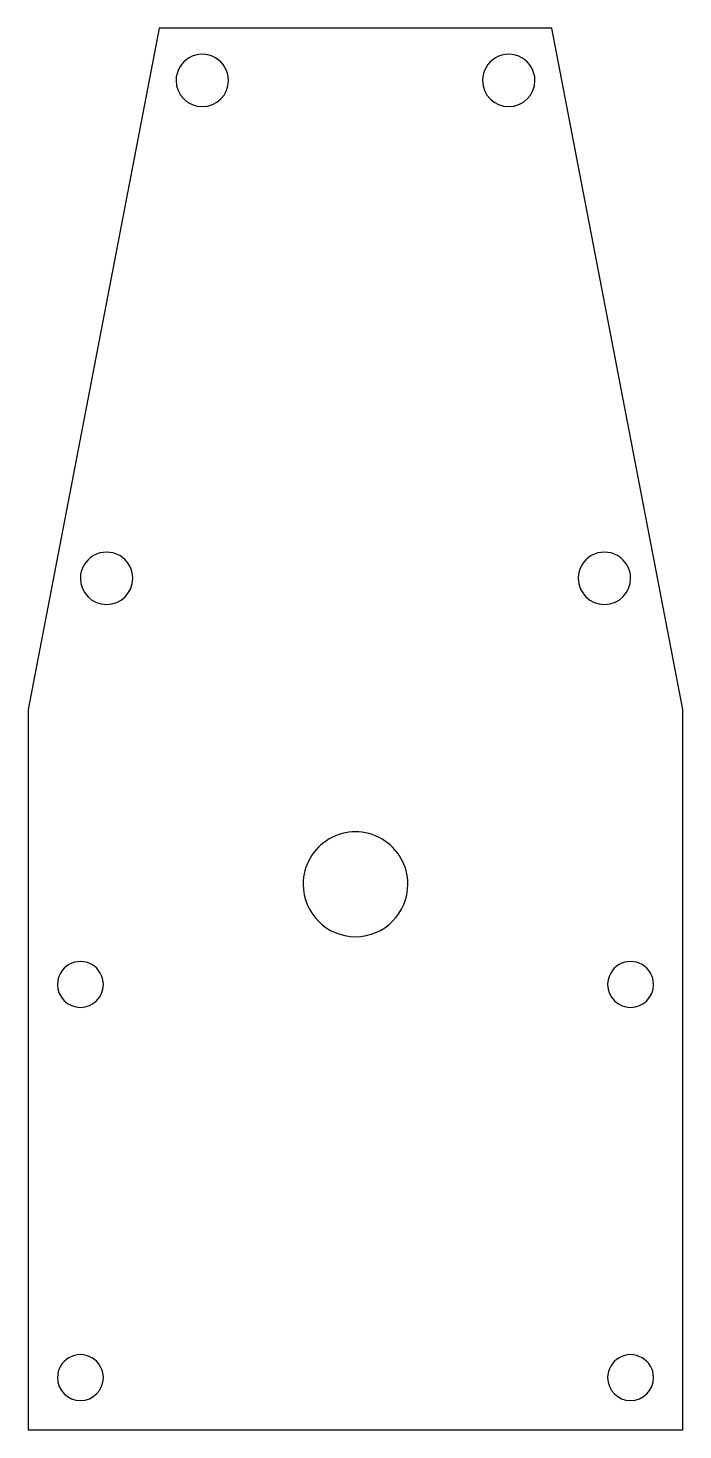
# Model space of a CAD drawing. Extents: x 124 to 174, y 51 to 158.
import ezdxf

# ---------------------------------------------------------------- set-up
doc = ezdxf.new("R2010")
doc.units = 0
doc.layers.get('0').update_dxf_attribs({"linetype": 'CONTINUOUS'})

msp = doc.modelspace()

# ---------------------------------------------------------------- linework, layer by layer
at = {"color": 7}
for p, q in [((133.5, 158.5), (123.5, 106.499992)), ((163.5, 158.5), (133.5, 158.5)), ((173.5, 106.5), (163.5, 158.5)), ((123.5, 106.499992), (123.5, 51.499992)), ((173.5, 51.499992), (173.5, 106.5)), ((123.5, 51.499992), (173.5, 51.499992))]:
    msp.add_line(p, q, dxfattribs=at)
for centre, radius, start, end in [((136.804062, 154.5), 2, 0, 180.000005), ((160.195938, 154.5), 2, 0, 180.000005), ((136.804062, 154.5), 2, 180.000005, 360), ((160.195938, 154.5), 2, 180.000005, 360), ((129.496368, 116.499992), 2, 0, 180.000005), ((167.503632, 116.499992), 2, 0, 180.000005), ((129.496368, 116.499992), 2, 180.000005, 360), ((167.503632, 116.499992), 2, 180.000005, 360), ((148.5, 93.149979), 4, 0, 180.000005), ((148.5, 93.149979), 4, 180.000005, 360), ((127.5, 85.499992), 1.75, 0, 180.000005), ((169.5, 85.5), 1.75, 0, 180.000005), ((127.5, 85.499992), 1.75, 180.000005, 360), ((169.5, 85.5), 1.75, 180.000005, 360), ((127.5, 55.499992), 1.75, 0, 180.000005), ((169.5, 55.499992), 1.75, 0, 180.000005), ((127.5, 55.499992), 1.75, 180.000005, 360), ((169.5, 55.499992), 1.75, 180.000005, 360)]:
    msp.add_arc(centre, radius, start, end, dxfattribs=at)

doc.saveas('drawing.dxf')
